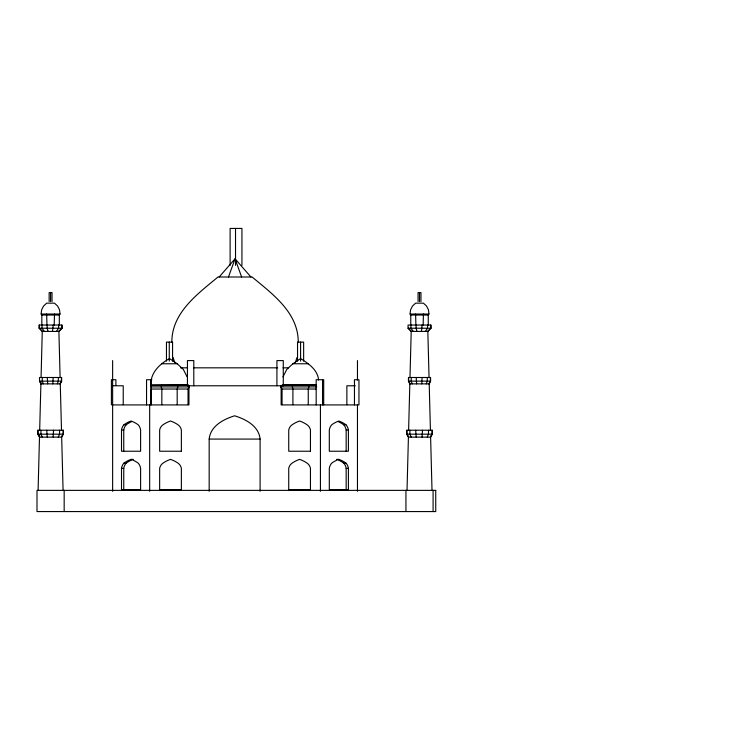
<?xml version="1.0" encoding="UTF-8"?>
<svg xmlns="http://www.w3.org/2000/svg" width="740" height="740" viewBox="0 0 740 740"><rect width="100%" height="100%" fill="white"/><g stroke="black" fill="none" stroke-linecap="round" stroke-linejoin="round"><path stroke-width="1.11" d="M177.221 385.17L177.804 386.909L177.184 389.027L177.184 404.641M308.293 385.17L308.876 386.909L308.256 389.027L308.256 404.641M38.092 490.37L39.544 435.083M39.664 430.467L40.941 382.09M41.061 377.483L42.273 331.409L39.137 328.227L39.137 325.045L62.021 325.045L62.021 328.227L58.895 331.409L42.273 331.409M407.019 490.37L408.443 436.23M408.6 430.467L409.84 383.246M409.988 377.483L411.2 331.409L408.073 328.227L408.073 325.045L430.957 325.045L430.957 328.227L427.831 331.409L411.2 331.409M171.847 342.444C171.578 312.752 197.497 294.076 218.004 277L252.1 277C272.607 294.076 298.516 312.752 298.248 342.444M52.818 383.875L53.141 377.493M421.745 383.875L422.068 377.493M41.828 325.045L41.828 315.036L41.135 314.038L41.634 309.829L43.558 306.046L46.666 303.16L54.492 303.16L57.609 306.046L59.533 309.829L60.033 314.038L59.33 315.036L59.33 325.045M188.117 385.17L150.914 385.17C150.192 372.942 159.627 364.034 169.516 358.576L177.212 363.766L183.335 369.445L187.128 376.882M410.765 325.045L410.765 315.036L410.062 314.038L410.571 309.829L412.495 306.046L415.603 303.16L423.428 303.16L426.536 306.046L428.46 309.829L428.969 314.038L428.266 315.036L428.266 325.045M53.132 437.127L53.539 430.227M422.068 437.127L422.475 430.227M52.503 331.409L53.224 325.045M421.439 331.409L422.161 325.045M209.17 491.286L209.17 439.079C210.428 426.036 223.443 419.266 234.636 415.797C245.819 419.266 258.843 426.036 260.101 439.079L260.101 491.286M54.501 314.038L54.205 325.045M423.428 314.038L423.141 325.045M295.288 362.683L296.999 357.531M57.35 383.875L58.331 381.137L58.331 377.493M426.286 383.875L427.267 381.137L427.267 377.493M228.466 277L235.052 258.806L250.934 277M58.312 437.127L59.551 434.167L59.551 430.227M427.248 437.127L428.488 434.167L428.488 430.227M60.069 383.875L61.448 381.137L61.448 377.493M429.006 383.875L430.375 381.137L430.375 377.493M282.976 376.882L286.759 369.445L292.883 363.766L300.588 358.576C308.488 363.525 317.738 369.843 318.57 379.99M61.651 381.137L60.255 383.875L40.913 383.875L39.516 381.137L39.516 377.493L61.651 377.493L61.651 381.137L39.516 381.137M430.578 381.137L429.182 383.875L409.849 383.875L408.452 381.137L408.452 377.493L430.578 377.493L430.578 381.137L408.452 381.137M61.42 437.127L63.159 434.167L63.159 430.227M430.356 437.127L432.095 434.167L432.095 430.227M63.39 434.167L61.624 437.127L39.535 437.127L37.768 434.167L37.768 430.227L63.39 430.227L63.39 434.167L37.768 434.167M432.327 434.167L430.56 437.127L408.471 437.127L406.704 434.167L406.704 430.227L432.327 430.227L432.327 434.167L406.704 434.167M56.397 331.409L58.59 328.227L58.59 325.045M425.334 331.409L427.526 328.227L427.526 325.045M188.043 404.641L188.043 389.027L189.033 387.612M219.16 277L235.052 258.806L241.629 277M58.738 331.409L61.808 328.227L61.808 325.045M427.674 331.409L430.745 328.227L430.745 325.045M41.135 314.038L60.033 314.038M410.062 314.038L428.969 314.038M41.828 315.036L59.33 315.036M410.765 315.036L428.266 315.036M39.137 328.227L62.021 328.227M408.073 328.227L430.957 328.227M161.81 363.766L177.212 363.766M292.883 363.766L308.284 363.766M180.523 367.826L187.128 367.826M193.667 367.826L277.519 367.826M282.976 367.826L288.48 367.826M151.876 379.731L146.548 379.731L146.548 404.919M188.126 384.782L150.914 385.17M283.068 384.782L315.925 384.782M281.986 385.17L315.915 385.17M112.628 385.781L123.229 385.781L123.229 404.669M355.348 385.781L346.866 385.781L346.866 404.669M150.479 386.909L189.523 386.909M280.571 386.909L316.692 386.909M188.043 389.027L150.988 389.027L150.988 404.641M281.071 387.612L282.06 389.027L315.86 389.027M112.628 404.919L188.95 404.919L188.95 385.781M123.996 424.742A45.103 31.894 -90 0 1 131.054 421.032A45.103 31.894 90 0 1 138.121 424.742A9.12 6.447 -90 0 1 140.609 430.042L140.609 451.233L121.508 451.233L121.508 430.042A9.12 6.447 -90 0 1 123.996 424.742L126.244 424.742A45.103 31.894 90 0 1 131.489 421.735M338.43 421.735A45.103 31.894 90 0 1 343.675 424.742L345.922 424.742A9.12 6.447 -90 0 1 348.411 430.042L348.411 451.233L329.309 451.233L329.309 430.042A9.12 6.447 90 0 1 331.798 424.742A45.103 31.894 90 0 1 338.855 421.032A45.103 31.894 -90 0 1 345.922 424.742M121.508 430.042L123.756 430.042A9.12 6.447 -90 0 1 126.244 424.742M343.675 424.742A9.12 6.447 -90 0 1 346.163 430.042L348.411 430.042M209.17 439.079L260.101 439.079M131.054 459.383A45.103 31.894 -90 0 1 138.121 463.092A9.12 6.447 -90 0 1 140.609 468.383L140.609 489.584L121.508 489.584L121.508 468.383A9.12 6.447 -90 0 1 123.996 463.092A45.103 31.894 90 0 1 131.054 459.383L133.311 459.383M336.608 459.383L338.855 459.383A45.103 31.894 90 0 1 345.922 463.092A9.12 6.447 -90 0 1 348.411 468.383L348.411 489.584L329.309 489.584L329.309 468.383A9.12 6.447 90 0 1 331.798 463.092A45.103 31.894 90 0 1 338.855 459.383M123.996 463.092L126.244 463.092A45.103 31.894 90 0 1 131.489 460.086M338.43 460.086A45.103 31.894 90 0 1 343.675 463.092L345.922 463.092M121.508 468.383L123.756 468.383A9.12 6.447 -90 0 1 126.244 463.092M343.675 463.092A9.12 6.447 -90 0 1 346.163 468.383L348.411 468.383M408.286 328.227L411.357 331.409M42.421 331.409L39.349 328.227L39.349 325.045M413.281 331.409L410.931 328.227L410.931 325.045M44.344 331.409L41.995 328.227L41.995 325.045M408.674 437.127L406.945 434.167L406.945 430.227M39.738 437.127L38.008 434.167L38.008 430.227M410.025 383.875L408.656 381.137L408.656 377.493M39.719 381.137L41.089 383.875M411.227 437.127L409.895 434.167L409.895 430.227M42.291 437.127L40.968 434.167L40.968 430.227M412.254 383.875L411.209 381.137L411.209 377.493M43.327 383.875L42.273 381.137L42.273 377.493M173.095 357.531L174.816 362.683M417.018 331.409L416.084 328.227L416.084 325.045M48.091 331.409L47.147 328.227L47.147 325.045M415.603 314.038L415.889 325.045M46.666 314.038L46.962 325.045M416.204 437.127L415.677 430.227M47.268 437.127L46.74 430.227M416.611 383.875L416.195 377.493M47.684 383.875L47.258 377.493M427.831 331.409L429.043 377.483M429.191 383.246L430.43 430.467M430.588 436.23L432.012 490.37M58.895 331.409L60.107 377.483M60.255 383.246L61.503 430.467M61.651 436.23L63.076 490.37M292.883 385.17L292.3 386.909L292.911 389.027L292.911 404.641M161.81 385.17L161.228 386.909L161.838 389.027L161.838 404.641M433.094 490.37L433.094 511.571M420.958 301.596L420.958 292.605L418.072 292.605L418.072 301.596M419.515 292.605L419.515 301.596M405.936 490.37L405.936 511.571M357.466 360.584L357.466 380.055M357.466 404.919L357.466 491.286M354.46 404.919L354.46 379.731L358.956 379.731L358.956 404.919L281.144 404.919L281.144 385.781M346.163 430.042L346.163 451.233M346.163 468.383L346.163 489.584M323.704 404.919L323.704 379.731L316.174 379.731L316.174 404.919M322.538 379.731L322.538 404.919M320.429 404.919L320.429 491.249M303.641 361.148L303.641 342.102L297.536 342.102L297.536 361.148M300.588 342.102L300.588 361.148M282.06 389.027L282.06 404.641M276.917 385.781L276.917 360.584L283.272 360.584L283.272 385.781L187.442 385.781L187.442 360.584L193.797 360.584L193.797 385.781M241.943 265.364L241.943 228.429L230.122 228.429L230.122 265.364M235.524 228.429L235.524 265.364M172.568 361.148L172.568 342.102L166.463 342.102L166.463 361.148M169.275 342.102L169.275 361.148M151.043 379.731L151.043 404.919M149.665 404.919L149.665 491.249M123.756 430.042L123.756 451.233M123.756 468.383L123.756 489.584M115.903 385.457L115.903 379.731L111.407 379.731L111.407 404.919M112.628 360.584L112.628 491.286M64.167 490.37L64.167 511.571M52.022 301.596L52.022 292.605L49.145 292.605L49.145 301.596M50.579 292.605L50.579 301.596M181.374 451.233L159.646 451.233L159.646 430.042A8.307 8.307 0 0 1 163.087 424.742A29.35 29.35 0 0 1 170.505 421.032A29.35 29.35 0 0 1 177.933 424.742A8.307 8.307 0 0 1 181.374 430.042L181.374 451.233M310.458 451.233L288.729 451.233L288.729 430.042A8.307 8.307 0 0 1 292.171 424.742A29.35 29.35 0 0 1 299.589 421.032A29.35 29.35 0 0 1 307.017 424.742A8.307 8.307 0 0 1 310.458 430.042L310.458 451.233M181.374 489.584L159.646 489.584L159.646 468.383A8.307 8.307 0 0 1 163.087 463.092A29.35 29.35 0 0 1 170.505 459.383A29.35 29.35 0 0 1 177.933 463.092A8.307 8.307 0 0 1 181.374 468.383L181.374 489.584M310.458 489.584L288.729 489.584L288.729 468.383A8.307 8.307 0 0 1 292.171 463.092A29.35 29.35 0 0 1 299.589 459.383A29.35 29.35 0 0 1 307.017 463.092A8.307 8.307 0 0 1 310.458 468.383L310.458 489.584M435.74 490.37L37 490.37L37 511.571L435.74 511.571L435.74 490.37"/></g></svg>
